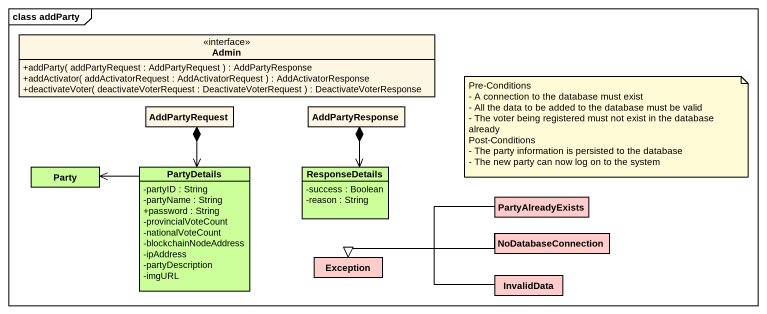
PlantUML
@startuml
mainframe class addParty
hide circle
hide empty members
skinparam classAttributeIconSize 0
interface Admin {
  +addParty( addPartyRequest : AddPartyRequest ) : AddPartyResponse
  +addActivator( addActivatorRequest : AddActivatorRequest ) : AddActivatorResponse
  +deactivateVoter( deactivateVoterRequest : DeactivateVoterRequest ) : DeactivateVoterResponse
}
class AddPartyRequest
class AddPartyResponse
class Party #CCFF99
class PartyDetails #CCFF99 {
  -partyID : String
  -partyName : String
  +password : String
  -provincialVoteCount
  -nationalVoteCount
  -blockchainNodeAddress
  -ipAddress
  -partyDescription
  -imgURL
}
class ResponseDetails #CCFF99 {
  -success : Boolean
  -reason : String
}
class PartyAlreadyExists #FFCCCC
class NoDatabaseConnection #FFCCCC
class "Exception" as Exception_ #FFCCCC
class InvalidData #FFCCCC
AddPartyRequest *--> PartyDetails
AddPartyResponse *--> ResponseDetails
PartyDetails -left-> Party
PartyAlreadyExists -left-|> Exception_
NoDatabaseConnection -left-|> Exception_
InvalidData -left-|> Exception_
note as N1
  Pre-Conditions
  - A connection to the database must exist
  - All the data to be added to the database must be valid
  - The voter being registered must not exist in the database already
  Post-Conditions
  - The party information is persisted to the database
  - The new party can now log on to the system
end note
@enduml
